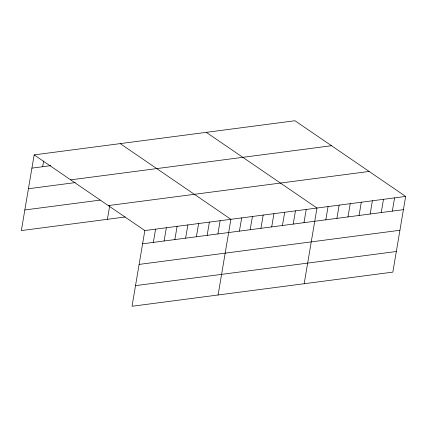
<?xml version="1.0" encoding="UTF-8"?>
<svg xmlns="http://www.w3.org/2000/svg" width="427" height="427" viewBox="0 0 427 427"><rect width="100%" height="100%" fill="white"/><g stroke="black" fill="none" stroke-linecap="round" stroke-linejoin="round"><path stroke-width="0.64" d="M34.155 154.884L144.833 230.569L132.028 306.26L392.845 272.116L405.65 196.425L294.972 120.74L34.155 154.884L21.35 230.575L125.138 216.991M42.673 166.717L43.629 161.043M107.417 219.307L109.707 205.782M153.352 242.397L155.593 229.16M164.112 240.988L166.349 227.751M174.867 239.579L177.109 226.342M185.628 238.175L187.869 224.933M196.388 236.766L198.624 223.524M207.148 235.357L209.385 222.115M217.903 233.948L220.145 220.706M218.101 294.993L230.9 219.302L120.222 143.616M239.424 231.13L241.661 217.893M250.179 229.721L252.421 216.484M260.94 228.312L263.176 215.075M271.7 226.908L273.937 213.665M282.455 225.499L284.697 212.256M293.216 224.09L295.457 210.847M303.976 222.68L306.212 209.443M304.168 283.725L316.973 208.034L206.289 132.349M325.817 219.82L328.059 206.583M336.903 218.368L339.139 205.131M347.989 216.921L350.225 203.679M359.07 215.47L361.311 202.227M370.156 214.018L372.397 200.775M381.242 212.566L383.478 199.324M392.328 211.114L394.564 197.877M31.913 168.126L50.898 165.639M70.679 179.863L331.496 145.719M28.428 188.734L75.259 182.601M24.835 209.967L100.148 200.108M108.309 205.59L369.125 171.451M144.833 230.569L405.65 196.425M142.591 243.806L403.408 209.662M139.106 264.414L399.923 230.27M135.514 285.647L396.336 251.503"/></g></svg>
